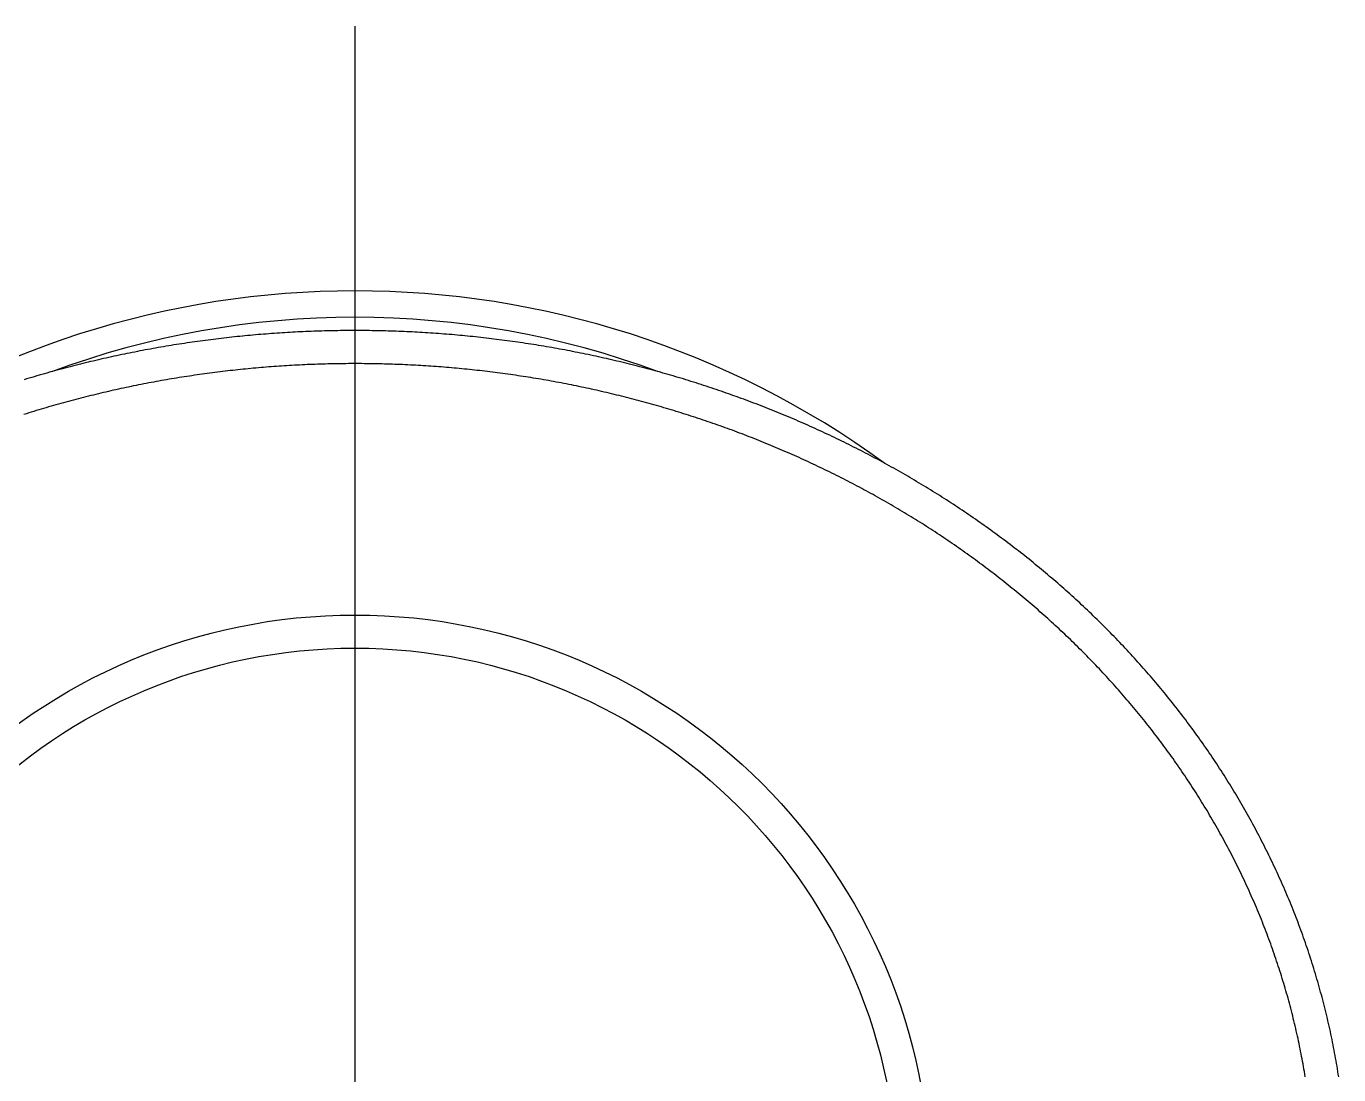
# Model space of a CAD drawing. Extents: x -10.3 to 59.2, y -18.9 to 32.6.
# Drawn here: x 47.17 to 57.09, y 24.68 to 32.6 of the extents above; entities that cross this region are included whole.
import ezdxf

# ---------------------------------------------------------------- set-up
doc = ezdxf.new("R2010")
doc.units = 0
doc.linetypes.add('CENTER', pattern=[50.8, 31.75, -6.35, 6.35, -6.35])
doc.layers.get('0').update_dxf_attribs({"linetype": 'CONTINUOUS'})
doc.layers.add('CENTER', color=1, linetype='CENTER')

msp = doc.modelspace()

# ---------------------------------------------------------------- linework, layer by layer
at = {"color": 7}
for points in [[(57.0923, 24.6598, 0), (57.0891, 24.68, 0), (57.0859, 24.7002, 0), (57.0826, 24.7204, 0), (57.0792, 24.7406, 0), (57.0758, 24.7607, 0), (57.0722, 24.7809, 0), (57.0687, 24.8011, 0), (57.065, 24.8212, 0), (57.0613, 24.8413, 0), (57.0575, 24.8614, 0), (57.0536, 24.8815, 0), (57.0496, 24.9016, 0), (57.0456, 24.9217, 0), (57.0415, 24.9418, 0), (57.0373, 24.9618, 0), (57.0331, 24.9818, 0), (57.0288, 25.0019, 0), (57.0244, 25.0219, 0), (57.0199, 25.0419, 0), (57.0154, 25.0618, 0), (57.0108, 25.0818, 0), (57.0062, 25.1017, 0), (57.0014, 25.1217, 0), (56.9966, 25.1416, 0), (56.9917, 25.1615, 0), (56.9868, 25.1814, 0), (56.9817, 25.2012, 0), (56.9767, 25.2211, 0), (56.9715, 25.2409, 0), (56.9663, 25.2607, 0), (56.961, 25.2805, 0), (56.9556, 25.3003, 0), (56.9501, 25.32, 0), (56.9446, 25.3398, 0), (56.939, 25.3595, 0), (56.9334, 25.3792, 0), (56.9277, 25.3989, 0), (56.9219, 25.4186, 0), (56.916, 25.4382, 0), (56.9101, 25.4578, 0), (56.9041, 25.4774, 0), (56.898, 25.497, 0), (56.8919, 25.5166, 0), (56.8857, 25.5361, 0), (56.8794, 25.5556, 0), (56.873, 25.5751, 0), (56.8666, 25.5946, 0), (56.8602, 25.614, 0), (56.8536, 25.6335, 0), (56.847, 25.6529, 0), (56.8403, 25.6723, 0), (56.8335, 25.6916, 0), (56.8267, 25.711, 0), (56.8198, 25.7303, 0), (56.8129, 25.7495, 0), (56.8059, 25.7688, 0), (56.7988, 25.788, 0), (56.7916, 25.8073, 0), (56.7844, 25.8264, 0), (56.7771, 25.8456, 0), (56.7697, 25.8647, 0), (56.7623, 25.8838, 0), (56.7548, 25.9029, 0), (56.7472, 25.922, 0), (56.7396, 25.941, 0), (56.7319, 25.96, 0), (56.7242, 25.979, 0), (56.7164, 25.9979, 0), (56.7085, 26.0168, 0), (56.7005, 26.0357, 0), (56.6925, 26.0546, 0), (56.6844, 26.0734, 0), (56.6763, 26.0922, 0), (56.6681, 26.111, 0), (56.6598, 26.1297, 0), (56.6515, 26.1485, 0), (56.6431, 26.1671, 0), (56.6346, 26.1858, 0), (56.6261, 26.2044, 0), (56.6175, 26.223, 0), (56.6089, 26.2416, 0), (56.6002, 26.2601, 0), (56.5914, 26.2786, 0), (56.5826, 26.2971, 0), (56.5737, 26.3155, 0), (56.5647, 26.3339, 0), (56.5557, 26.3523, 0), (56.5466, 26.3707, 0), (56.5375, 26.389, 0), (56.5283, 26.4072, 0), (56.519, 26.4255, 0), (56.5097, 26.4437, 0), (56.5003, 26.4619, 0), (56.4909, 26.48, 0), (56.4814, 26.4982, 0), (56.4719, 26.5162, 0), (56.4622, 26.5343, 0), (56.4526, 26.5523, 0), (56.4428, 26.5703, 0), (56.433, 26.5882, 0), (56.4232, 26.6061, 0), (56.4133, 26.624, 0), (56.4033, 26.6418, 0), (56.3933, 26.6596, 0), (56.3832, 26.6774, 0), (56.3731, 26.6951, 0), (56.3629, 26.7128, 0), (56.3526, 26.7305, 0), (56.3423, 26.7481, 0), (56.332, 26.7657, 0), (56.3216, 26.7833, 0), (56.3111, 26.8008, 0), (56.3006, 26.8182, 0), (56.29, 26.8357, 0), (56.2793, 26.8531, 0), (56.2686, 26.8704, 0), (56.2579, 26.8878, 0), (56.2471, 26.9051, 0), (56.2362, 26.9223, 0), (56.2253, 26.9395, 0), (56.2144, 26.9567, 0), (56.2033, 26.9738, 0), (56.1923, 26.9909, 0), (56.1811, 27.0079, 0), (56.17, 27.025, 0), (56.1587, 27.0419, 0), (56.1475, 27.0589, 0), (56.1361, 27.0757, 0), (56.1247, 27.0926, 0), (56.1133, 27.1094, 0), (56.1018, 27.1262, 0), (56.0903, 27.1429, 0), (56.0787, 27.1596, 0), (56.067, 27.1763, 0), (56.0553, 27.1929, 0), (56.0436, 27.2095, 0), (56.0318, 27.226, 0), (56.02, 27.2425, 0), (56.0081, 27.259, 0), (55.9961, 27.2754, 0), (55.9841, 27.2918, 0), (55.9721, 27.3081, 0), (55.96, 27.3244, 0), (55.9478, 27.3407, 0), (55.9356, 27.3569, 0), (55.9234, 27.373, 0), (55.9111, 27.3892, 0), (55.8988, 27.4053, 0), (55.8864, 27.4213, 0), (55.8739, 27.4374, 0), (55.8615, 27.4533, 0), (55.8489, 27.4693, 0), (55.8363, 27.4852, 0), (55.8237, 27.501, 0), (55.811, 27.5168, 0), (55.7983, 27.5326, 0), (55.7855, 27.5483, 0), (55.7727, 27.564, 0), (55.7598, 27.5797, 0), (55.7469, 27.5953, 0), (55.734, 27.6109, 0), (55.721, 27.6264, 0), (55.7079, 27.6419, 0), (55.6948, 27.6573, 0), (55.6817, 27.6727, 0), (55.6685, 27.6881, 0), (55.6552, 27.7034, 0), (55.6419, 27.7187, 0), (55.6286, 27.7339, 0), (55.6152, 27.7491, 0), (55.6018, 27.7643, 0), (55.5883, 27.7794, 0), (55.5748, 27.7945, 0), (55.5613, 27.8095, 0), (55.5477, 27.8245, 0), (55.534, 27.8395, 0), (55.5204, 27.8544, 0), (55.5066, 27.8692, 0), (55.4928, 27.8841, 0), (55.479, 27.8989, 0), (55.4652, 27.9136, 0), (55.4513, 27.9283, 0), (55.4373, 27.943, 0), (55.4233, 27.9576, 0), (55.4093, 27.9722, 0), (55.3952, 27.9867, 0), (55.3811, 28.0012, 0), (55.3669, 28.0156, 0), (55.3527, 28.03, 0), (55.3384, 28.0444, 0), (55.3242, 28.0587, 0), (55.3098, 28.073, 0), (55.2954, 28.0872, 0), (55.281, 28.1014, 0), (55.2666, 28.1156, 0), (55.2521, 28.1297, 0), (55.2375, 28.1438, 0), (55.223, 28.1578, 0), (55.2083, 28.1718, 0), (55.1937, 28.1857, 0), (55.179, 28.1996, 0), (55.1642, 28.2135, 0), (55.1494, 28.2273, 0), (55.1346, 28.2411, 0), (55.1198, 28.2548, 0), (55.1048, 28.2685, 0), (55.0899, 28.2821, 0), (55.0749, 28.2957, 0), (55.0599, 28.3093, 0), (55.0448, 28.3228, 0), (55.0297, 28.3362, 0), (55.0146, 28.3497, 0), (54.9994, 28.363, 0), (54.9842, 28.3764, 0), (54.969, 28.3897, 0), (54.9537, 28.4029, 0), (54.9384, 28.4161, 0), (54.923, 28.4293, 0), (54.9076, 28.4424, 0), (54.8922, 28.4555, 0), (54.8767, 28.4685, 0), (54.8612, 28.4815, 0), (54.8456, 28.4944, 0), (54.83, 28.5073, 0), (54.8144, 28.5202, 0), (54.7987, 28.533, 0), (54.7831, 28.5458, 0), (54.7673, 28.5585, 0), (54.7516, 28.5712, 0), (54.7358, 28.5838, 0), (54.7199, 28.5964, 0), (54.7041, 28.6089, 0), (54.6881, 28.6214, 0), (54.6722, 28.6339, 0), (54.6562, 28.6463, 0), (54.6402, 28.6587, 0), (54.6242, 28.671, 0), (54.6081, 28.6833, 0), (54.592, 28.6955, 0), (54.5758, 28.7077, 0), (54.5597, 28.7198, 0), (54.5434, 28.7319, 0), (54.5272, 28.744, 0), (54.5109, 28.756, 0), (54.4946, 28.768, 0), (54.4783, 28.7799, 0), (54.4619, 28.7918, 0), (54.4455, 28.8036, 0), (54.429, 28.8154, 0), (54.4126, 28.8271, 0), (54.396, 28.8388, 0), (54.3795, 28.8504, 0), (54.3629, 28.862, 0), (54.3463, 28.8736, 0), (54.3297, 28.8851, 0), (54.313, 28.8966, 0), (54.2964, 28.908, 0), (54.2796, 28.9194, 0), (54.2629, 28.9307, 0), (54.2461, 28.942, 0), (54.2293, 28.9532, 0), (54.2124, 28.9644, 0), (54.1956, 28.9755, 0), (54.1787, 28.9866, 0), (54.1617, 28.9977, 0), (54.1448, 29.0087, 0), (54.1278, 29.0196, 0), (54.1108, 29.0306, 0), (54.0937, 29.0414, 0), (54.0766, 29.0522, 0), (54.0595, 29.063, 0), (54.0424, 29.0737, 0), (54.0252, 29.0844, 0), (54.0081, 29.0951, 0), (53.9908, 29.1056, 0), (53.9736, 29.1162, 0), (53.9563, 29.1267, 0), (53.939, 29.1371, 0), (53.9217, 29.1475, 0), (53.9044, 29.1579, 0), (53.887, 29.1682, 0), (53.8696, 29.1785, 0), (53.8522, 29.1887, 0), (53.8347, 29.1989, 0), (53.8172, 29.209, 0), (53.7997, 29.2191, 0), (53.7822, 29.2291, 0), (53.7647, 29.2391, 0), (53.7471, 29.249, 0), (53.7295, 29.2589, 0), (53.7118, 29.2687, 0), (53.6942, 29.2785, 0), (53.6765, 29.2883, 0), (53.6588, 29.298, 0), (53.6411, 29.3077, 0), (53.6233, 29.3173, 0), (53.6056, 29.3268, 0), (53.5878, 29.3364, 0), (53.57, 29.3458, 0), (53.5521, 29.3552, 0), (53.5342, 29.3646, 0), (53.5164, 29.374, 0), (53.4985, 29.3832, 0), (53.4805, 29.3925, 0), (53.4626, 29.4017, 0), (53.4446, 29.4108, 0), (53.4266, 29.4199, 0), (53.4086, 29.4289, 0), (53.3905, 29.4379, 0), (53.3725, 29.4469, 0), (53.3544, 29.4558, 0), (53.3363, 29.4647, 0), (53.3181, 29.4735, 0), (53.3, 29.4822, 0), (53.2818, 29.491, 0), (53.2636, 29.4996, 0), (53.2454, 29.5083, 0), (53.2272, 29.5168, 0), (53.209, 29.5254, 0), (53.1907, 29.5338, 0), (53.1724, 29.5423, 0), (53.1541, 29.5507, 0), (53.1358, 29.559, 0), (53.1174, 29.5673, 0), (53.0991, 29.5756, 0), (53.0807, 29.5837, 0), (53.0623, 29.5919, 0), (53.0439, 29.6, 0), (53.0254, 29.6081, 0), (53.007, 29.6161, 0), (52.9885, 29.624, 0), (52.97, 29.6319, 0), (52.9515, 29.6398, 0), (52.933, 29.6476, 0), (52.9144, 29.6554, 0), (52.8959, 29.6631, 0), (52.8773, 29.6708, 0), (52.8587, 29.6785, 0), (52.8401, 29.686, 0), (52.8214, 29.6936, 0), (52.8028, 29.7011, 0), (52.7841, 29.7085, 0), (52.7654, 29.7159, 0), (52.7467, 29.7233, 0), (52.728, 29.7306, 0), (52.7093, 29.7378, 0), (52.6905, 29.7451, 0), (52.6717, 29.7522, 0), (52.6529, 29.7593, 0), (52.6341, 29.7664, 0), (52.6153, 29.7734, 0), (52.5965, 29.7804, 0), (52.5776, 29.7873, 0), (52.5587, 29.7942, 0), (52.5399, 29.8011, 0), (52.521, 29.8079, 0), (52.502, 29.8146, 0), (52.4831, 29.8213, 0), (52.4642, 29.828, 0), (52.4452, 29.8346, 0), (52.4262, 29.8411, 0), (52.4072, 29.8476, 0), (52.3882, 29.8541, 0), (52.3692, 29.8605, 0), (52.3501, 29.8669, 0), (52.3311, 29.8732, 0), (52.312, 29.8795, 0), (52.2929, 29.8857, 0), (52.2738, 29.8919, 0), (52.2547, 29.898, 0), (52.2356, 29.9041, 0), (52.2164, 29.9102, 0), (52.1973, 29.9162, 0), (52.1781, 29.9221, 0), (52.1589, 29.928, 0), (52.1397, 29.9339, 0), (52.1205, 29.9397, 0), (52.1013, 29.9455, 0), (52.0821, 29.9512, 0), (52.0628, 29.9569, 0), (52.0436, 29.9625, 0), (52.0243, 29.9681, 0), (52.005, 29.9736, 0), (51.9857, 29.9791, 0), (51.9664, 29.9845, 0), (51.947, 29.9899, 0), (51.9277, 29.9953, 0), (51.9083, 30.0006, 0), (51.889, 30.0058, 0), (51.8696, 30.011, 0), (51.8502, 30.0162, 0), (51.8308, 30.0213, 0), (51.8114, 30.0264, 0), (51.792, 30.0314, 0), (51.7725, 30.0364, 0), (51.7531, 30.0413, 0), (51.7336, 30.0462, 0), (51.7142, 30.051, 0), (51.6947, 30.0558, 0), (51.6752, 30.0605, 0), (51.6557, 30.0652, 0), (51.6362, 30.0699, 0), (51.6166, 30.0745, 0), (51.5971, 30.079, 0), (51.5776, 30.0835, 0), (51.558, 30.088, 0), (51.5384, 30.0924, 0), (51.5189, 30.0968, 0), (51.4993, 30.1011, 0), (51.4797, 30.1054, 0), (51.4601, 30.1096, 0), (51.4404, 30.1138, 0), (51.4208, 30.1179, 0), (51.4012, 30.122, 0), (51.3815, 30.1261, 0), (51.3619, 30.1301, 0), (51.3422, 30.134, 0), (51.3225, 30.1379, 0), (51.3028, 30.1418, 0), (51.2832, 30.1456, 0), (51.2635, 30.1494, 0), (51.2437, 30.1531, 0), (51.224, 30.1568, 0), (51.2043, 30.1604, 0), (51.1846, 30.164, 0), (51.1648, 30.1675, 0), (51.1451, 30.171, 0), (51.1253, 30.1744, 0), (51.1055, 30.1778, 0), (51.0858, 30.1812, 0), (51.066, 30.1845, 0), (51.0462, 30.1877, 0), (51.0264, 30.1909, 0), (51.0066, 30.1941, 0), (50.9868, 30.1972, 0), (50.9669, 30.2003, 0), (50.9471, 30.2033, 0), (50.9273, 30.2063, 0), (50.9074, 30.2092, 0), (50.8876, 30.2121, 0), (50.8677, 30.2149, 0), (50.8479, 30.2177, 0), (50.828, 30.2204, 0), (50.8081, 30.2231, 0), (50.7882, 30.2258, 0), (50.7683, 30.2284, 0), (50.7485, 30.231, 0), (50.7286, 30.2335, 0), (50.7086, 30.2359, 0), (50.6887, 30.2383, 0), (50.6688, 30.2407, 0), (50.6489, 30.243, 0), (50.629, 30.2453, 0), (50.609, 30.2476, 0), (50.5891, 30.2497, 0), (50.5692, 30.2519, 0), (50.5492, 30.254, 0), (50.5292, 30.256, 0), (50.5093, 30.258, 0), (50.4893, 30.26, 0), (50.4694, 30.2619, 0), (50.4494, 30.2637, 0), (50.4294, 30.2655, 0), (50.4094, 30.2673, 0), (50.3894, 30.269, 0), (50.3695, 30.2707, 0), (50.3495, 30.2723, 0), (50.3295, 30.2739, 0), (50.3095, 30.2754, 0), (50.2895, 30.2769, 0), (50.2695, 30.2784, 0), (50.2495, 30.2798, 0), (50.2294, 30.2811, 0), (50.2094, 30.2824, 0), (50.1894, 30.2837, 0), (50.1694, 30.2849, 0), (50.1494, 30.286, 0), (50.1293, 30.2872, 0), (50.1093, 30.2882, 0), (50.0893, 30.2893, 0), (50.0692, 30.2902, 0), (50.0492, 30.2912, 0), (50.0292, 30.292, 0), (50.0091, 30.2929, 0), (49.9891, 30.2937, 0), (49.969, 30.2944, 0), (49.949, 30.2951, 0), (49.9289, 30.2958, 0), (49.9089, 30.2964, 0), (49.8888, 30.2969, 0), (49.8688, 30.2974, 0), (49.8487, 30.2979, 0), (49.8287, 30.2983, 0), (49.8086, 30.2987, 0), (49.7886, 30.299, 0), (49.7685, 30.2993, 0), (49.7484, 30.2995, 0), (49.7284, 30.2997, 0), (49.7083, 30.2999, 0), (49.6883, 30.2999, 0), (49.6682, 30.3, 0), (49.6481, 30.3, 0), (49.6281, 30.2999, 0), (49.608, 30.2999, 0), (49.588, 30.2997, 0), (49.5679, 30.2995, 0), (49.5478, 30.2993, 0), (49.5278, 30.299, 0), (49.5077, 30.2987, 0), (49.4877, 30.2983, 0), (49.4676, 30.2979, 0), (49.4476, 30.2974, 0), (49.4275, 30.2969, 0), (49.4075, 30.2964, 0), (49.3874, 30.2958, 0), (49.3674, 30.2951, 0), (49.3473, 30.2944, 0), (49.3273, 30.2937, 0), (49.3072, 30.2929, 0), (49.2872, 30.292, 0), (49.2671, 30.2912, 0), (49.2471, 30.2902, 0), (49.2271, 30.2893, 0), (49.207, 30.2882, 0), (49.187, 30.2872, 0), (49.167, 30.286, 0), (49.147, 30.2849, 0), (49.1269, 30.2837, 0), (49.1069, 30.2824, 0), (49.0869, 30.2811, 0), (49.0669, 30.2798, 0), (49.0469, 30.2784, 0), (49.0269, 30.2769, 0), (49.0069, 30.2754, 0), (48.9869, 30.2739, 0), (48.9669, 30.2723, 0), (48.9469, 30.2707, 0), (48.9269, 30.269, 0), (48.9069, 30.2673, 0), (48.8869, 30.2655, 0), (48.867, 30.2637, 0), (48.847, 30.2619, 0), (48.827, 30.26, 0), (48.807, 30.258, 0), (48.7871, 30.256, 0), (48.7671, 30.254, 0), (48.7472, 30.2519, 0), (48.7272, 30.2497, 0), (48.7073, 30.2475, 0), (48.6874, 30.2453, 0), (48.6674, 30.243, 0), (48.6475, 30.2407, 0), (48.6276, 30.2383, 0), (48.6077, 30.2359, 0), (48.5878, 30.2335, 0), (48.5679, 30.231, 0), (48.548, 30.2284, 0), (48.5281, 30.2258, 0), (48.5082, 30.2231, 0), (48.4883, 30.2204, 0), (48.4685, 30.2177, 0), (48.4486, 30.2149, 0), (48.4288, 30.2121, 0), (48.4089, 30.2092, 0), (48.3891, 30.2063, 0), (48.3692, 30.2033, 0), (48.3494, 30.2003, 0), (48.3296, 30.1972, 0), (48.3098, 30.1941, 0), (48.29, 30.1909, 0), (48.2702, 30.1877, 0), (48.2504, 30.1845, 0), (48.2306, 30.1812, 0), (48.2108, 30.1778, 0), (48.191, 30.1744, 0), (48.1713, 30.171, 0), (48.1515, 30.1675, 0), (48.1318, 30.164, 0), (48.112, 30.1604, 0), (48.0923, 30.1568, 0), (48.0726, 30.1531, 0), (48.0529, 30.1494, 0), (48.0332, 30.1456, 0), (48.0135, 30.1418, 0), (47.9938, 30.1379, 0), (47.9741, 30.134, 0), (47.9545, 30.1301, 0), (47.9348, 30.1261, 0), (47.9152, 30.122, 0), (47.8955, 30.1179, 0), (47.8759, 30.1138, 0), (47.8563, 30.1096, 0), (47.8367, 30.1054, 0), (47.8171, 30.1011, 0), (47.7975, 30.0968, 0), (47.7779, 30.0924, 0), (47.7583, 30.088, 0), (47.7388, 30.0835, 0), (47.7192, 30.079, 0), (47.6997, 30.0745, 0), (47.6802, 30.0699, 0), (47.6607, 30.0652, 0), (47.6412, 30.0605, 0), (47.6217, 30.0558, 0), (47.6022, 30.051, 0), (47.5827, 30.0462, 0), (47.5633, 30.0413, 0), (47.5438, 30.0364, 0), (47.5244, 30.0314, 0), (47.5049, 30.0264, 0), (47.4855, 30.0213, 0), (47.4661, 30.0162, 0), (47.4467, 30.011, 0), (47.4274, 30.0058, 0), (47.408, 30.0006, 0), (47.3886, 29.9953, 0), (47.3693, 29.9899, 0), (47.35, 29.9845, 0), (47.3307, 29.9791, 0), (47.3114, 29.9736, 0), (47.2921, 29.9681, 0), (47.2728, 29.9625, 0), (47.2535, 29.9569, 0), (47.2343, 29.9512, 0), (47.215, 29.9455, 0), (47.1958, 29.9397, 0), (47.1766, 29.9339, 0), (47.1574, 29.928, 0)], [(56.8391, 24.6604, 0), (56.8359, 24.6797, 0), (56.8327, 24.699, 0), (56.8294, 24.7183, 0), (56.826, 24.7375, 0), (56.8226, 24.7568, 0), (56.8191, 24.7761, 0), (56.8155, 24.7953, 0), (56.8119, 24.8145, 0), (56.8082, 24.8338, 0), (56.8044, 24.853, 0), (56.8006, 24.8722, 0), (56.7966, 24.8913, 0), (56.7927, 24.9105, 0), (56.7886, 24.9297, 0), (56.7845, 24.9488, 0), (56.7803, 24.968, 0), (56.776, 24.9871, 0), (56.7717, 25.0062, 0), (56.7673, 25.0253, 0), (56.7628, 25.0444, 0), (56.7583, 25.0634, 0), (56.7537, 25.0825, 0), (56.749, 25.1015, 0), (56.7443, 25.1205, 0), (56.7395, 25.1395, 0), (56.7346, 25.1585, 0), (56.7297, 25.1775, 0), (56.7247, 25.1964, 0), (56.7196, 25.2154, 0), (56.7145, 25.2343, 0), (56.7092, 25.2532, 0), (56.704, 25.2721, 0), (56.6986, 25.291, 0), (56.6932, 25.3098, 0), (56.6877, 25.3286, 0), (56.6822, 25.3475, 0), (56.6766, 25.3663, 0), (56.6709, 25.385, 0), (56.6652, 25.4038, 0), (56.6594, 25.4225, 0), (56.6535, 25.4413, 0), (56.6475, 25.46, 0), (56.6415, 25.4786, 0), (56.6355, 25.4973, 0), (56.6293, 25.5159, 0), (56.6231, 25.5346, 0), (56.6169, 25.5532, 0), (56.6105, 25.5717, 0), (56.6041, 25.5903, 0), (56.5977, 25.6088, 0), (56.5911, 25.6273, 0), (56.5845, 25.6458, 0), (56.5779, 25.6643, 0), (56.5711, 25.6827, 0), (56.5643, 25.7012, 0), (56.5575, 25.7196, 0), (56.5506, 25.7379, 0), (56.5436, 25.7563, 0), (56.5365, 25.7746, 0), (56.5294, 25.7929, 0), (56.5222, 25.8112, 0), (56.515, 25.8294, 0), (56.5077, 25.8477, 0), (56.5003, 25.8659, 0), (56.4929, 25.884, 0), (56.4854, 25.9022, 0), (56.4779, 25.9203, 0), (56.4702, 25.9384, 0), (56.4626, 25.9565, 0), (56.4548, 25.9745, 0), (56.447, 25.9925, 0), (56.4392, 26.0105, 0), (56.4312, 26.0285, 0), (56.4233, 26.0464, 0), (56.4152, 26.0643, 0), (56.4071, 26.0822, 0), (56.3989, 26.1001, 0), (56.3907, 26.1179, 0), (56.3824, 26.1357, 0), (56.3741, 26.1534, 0), (56.3657, 26.1712, 0), (56.3572, 26.1889, 0), (56.3487, 26.2066, 0), (56.3401, 26.2242, 0), (56.3314, 26.2418, 0), (56.3227, 26.2594, 0), (56.314, 26.277, 0), (56.3052, 26.2945, 0), (56.2963, 26.312, 0), (56.2873, 26.3295, 0), (56.2784, 26.3469, 0), (56.2693, 26.3643, 0), (56.2602, 26.3817, 0), (56.251, 26.399, 0), (56.2418, 26.4164, 0), (56.2325, 26.4336, 0), (56.2232, 26.4509, 0), (56.2138, 26.4681, 0), (56.2044, 26.4853, 0), (56.1948, 26.5024, 0), (56.1853, 26.5195, 0), (56.1757, 26.5366, 0), (56.166, 26.5537, 0), (56.1563, 26.5707, 0), (56.1465, 26.5877, 0), (56.1367, 26.6046, 0), (56.1268, 26.6215, 0), (56.1168, 26.6384, 0), (56.1068, 26.6553, 0), (56.0968, 26.6721, 0), (56.0867, 26.6888, 0), (56.0765, 26.7056, 0), (56.0663, 26.7223, 0), (56.056, 26.739, 0), (56.0457, 26.7556, 0), (56.0353, 26.7722, 0), (56.0249, 26.7887, 0), (56.0144, 26.8053, 0), (56.0039, 26.8218, 0), (55.9933, 26.8382, 0), (55.9827, 26.8546, 0), (55.972, 26.871, 0), (55.9612, 26.8873, 0), (55.9505, 26.9036, 0), (55.9396, 26.9199, 0), (55.9287, 26.9361, 0), (55.9178, 26.9523, 0), (55.9068, 26.9685, 0), (55.8958, 26.9846, 0), (55.8847, 27.0007, 0), (55.8735, 27.0167, 0), (55.8624, 27.0327, 0), (55.8511, 27.0487, 0), (55.8398, 27.0646, 0), (55.8285, 27.0805, 0), (55.8171, 27.0964, 0), (55.8057, 27.1122, 0), (55.7942, 27.128, 0), (55.7827, 27.1437, 0), (55.7711, 27.1594, 0), (55.7595, 27.1751, 0), (55.7478, 27.1907, 0), (55.7361, 27.2063, 0), (55.7243, 27.2219, 0), (55.7125, 27.2374, 0), (55.7006, 27.2529, 0), (55.6887, 27.2683, 0), (55.6767, 27.2837, 0), (55.6647, 27.2991, 0), (55.6527, 27.3144, 0), (55.6406, 27.3297, 0), (55.6284, 27.3449, 0), (55.6162, 27.3602, 0), (55.604, 27.3753, 0), (55.5917, 27.3905, 0), (55.5793, 27.4056, 0), (55.567, 27.4206, 0), (55.5545, 27.4356, 0), (55.5421, 27.4506, 0), (55.5296, 27.4656, 0), (55.517, 27.4805, 0), (55.5044, 27.4953, 0), (55.4917, 27.5102, 0), (55.479, 27.5249, 0), (55.4663, 27.5397, 0), (55.4535, 27.5544, 0), (55.4407, 27.5691, 0), (55.4278, 27.5837, 0), (55.4149, 27.5983, 0), (55.4019, 27.6129, 0), (55.3889, 27.6274, 0), (55.3759, 27.6418, 0), (55.3628, 27.6563, 0), (55.3496, 27.6707, 0), (55.3364, 27.685, 0), (55.3232, 27.6994, 0), (55.3099, 27.7136, 0), (55.2966, 27.7279, 0), (55.2833, 27.7421, 0), (55.2699, 27.7562, 0), (55.2565, 27.7704, 0), (55.243, 27.7844, 0), (55.2295, 27.7985, 0), (55.2159, 27.8125, 0), (55.2023, 27.8264, 0), (55.1886, 27.8404, 0), (55.1749, 27.8542, 0), (55.1612, 27.8681, 0), (55.1474, 27.8819, 0), (55.1336, 27.8957, 0), (55.1198, 27.9094, 0), (55.1059, 27.9231, 0), (55.0919, 27.9367, 0), (55.078, 27.9503, 0), (55.064, 27.9639, 0), (55.0499, 27.9774, 0), (55.0358, 27.9909, 0), (55.0217, 28.0043, 0), (55.0075, 28.0177, 0), (54.9933, 28.0311, 0), (54.979, 28.0444, 0), (54.9647, 28.0576, 0), (54.9504, 28.0709, 0), (54.936, 28.0841, 0), (54.9216, 28.0972, 0), (54.9072, 28.1103, 0), (54.8927, 28.1234, 0), (54.8782, 28.1364, 0), (54.8636, 28.1494, 0), (54.849, 28.1624, 0), (54.8344, 28.1753, 0), (54.8197, 28.1881, 0), (54.805, 28.201, 0), (54.7902, 28.2138, 0), (54.7754, 28.2265, 0), (54.7606, 28.2392, 0), (54.7458, 28.2519, 0), (54.7309, 28.2645, 0), (54.7159, 28.277, 0), (54.701, 28.2896, 0), (54.6859, 28.3021, 0), (54.6709, 28.3145, 0), (54.6558, 28.3269, 0), (54.6407, 28.3393, 0), (54.6256, 28.3516, 0), (54.6104, 28.3639, 0), (54.5952, 28.3761, 0), (54.5799, 28.3883, 0), (54.5646, 28.4005, 0), (54.5493, 28.4126, 0), (54.5339, 28.4247, 0), (54.5186, 28.4367, 0), (54.5031, 28.4487, 0), (54.4877, 28.4606, 0), (54.4722, 28.4725, 0), (54.4567, 28.4844, 0), (54.4411, 28.4962, 0), (54.4255, 28.5079, 0), (54.4099, 28.5197, 0), (54.3942, 28.5314, 0), (54.3785, 28.543, 0), (54.3628, 28.5546, 0), (54.347, 28.5662, 0), (54.3313, 28.5777, 0), (54.3154, 28.5891, 0), (54.2996, 28.6006, 0), (54.2837, 28.6119, 0), (54.2678, 28.6233, 0), (54.2518, 28.6346, 0), (54.2358, 28.6458, 0), (54.2198, 28.657, 0), (54.2038, 28.6682, 0), (54.1877, 28.6793, 0), (54.1716, 28.6904, 0), (54.1555, 28.7015, 0), (54.1393, 28.7124, 0), (54.1231, 28.7234, 0), (54.1069, 28.7343, 0), (54.0907, 28.7452, 0), (54.0744, 28.756, 0), (54.0581, 28.7667, 0), (54.0417, 28.7775, 0), (54.0254, 28.7881, 0), (54.009, 28.7988, 0), (53.9925, 28.8094, 0), (53.9761, 28.8199, 0), (53.9596, 28.8304, 0), (53.9431, 28.8409, 0), (53.9266, 28.8513, 0), (53.91, 28.8617, 0), (53.8934, 28.872, 0), (53.8768, 28.8823, 0), (53.8601, 28.8925, 0), (53.8435, 28.9027, 0), (53.8268, 28.9129, 0), (53.81, 28.923, 0), (53.7933, 28.9331, 0), (53.7765, 28.9431, 0), (53.7597, 28.953, 0), (53.7429, 28.963, 0), (53.726, 28.9729, 0), (53.7091, 28.9827, 0), (53.6922, 28.9925, 0), (53.6753, 29.0022, 0), (53.6583, 29.0119, 0), (53.6413, 29.0216, 0), (53.6243, 29.0312, 0), (53.6073, 29.0408, 0), (53.5902, 29.0503, 0), (53.5732, 29.0598, 0), (53.556, 29.0692, 0), (53.5389, 29.0786, 0), (53.5218, 29.088, 0), (53.5046, 29.0973, 0), (53.4874, 29.1065, 0), (53.4702, 29.1157, 0), (53.4529, 29.1249, 0), (53.4356, 29.134, 0), (53.4184, 29.1431, 0), (53.401, 29.1521, 0), (53.3837, 29.1611, 0), (53.3663, 29.1701, 0), (53.349, 29.179, 0), (53.3316, 29.1878, 0), (53.3141, 29.1966, 0), (53.2967, 29.2054, 0), (53.2792, 29.2141, 0), (53.2617, 29.2228, 0), (53.2442, 29.2314, 0), (53.2267, 29.24, 0), (53.2091, 29.2485, 0), (53.1916, 29.257, 0), (53.174, 29.2654, 0), (53.1564, 29.2738, 0), (53.1387, 29.2822, 0), (53.1211, 29.2905, 0), (53.1034, 29.2987, 0), (53.0857, 29.307, 0), (53.068, 29.3151, 0), (53.0503, 29.3233, 0), (53.0325, 29.3313, 0), (53.0147, 29.3394, 0), (52.997, 29.3474, 0), (52.9792, 29.3553, 0), (52.9613, 29.3632, 0), (52.9435, 29.371, 0), (52.9256, 29.3788, 0), (52.9077, 29.3866, 0), (52.8898, 29.3943, 0), (52.8719, 29.402, 0), (52.854, 29.4096, 0), (52.836, 29.4172, 0), (52.8181, 29.4247, 0), (52.8001, 29.4322, 0), (52.7821, 29.4397, 0), (52.7641, 29.4471, 0), (52.746, 29.4544, 0), (52.728, 29.4617, 0), (52.7099, 29.469, 0), (52.6918, 29.4762, 0), (52.6737, 29.4834, 0), (52.6555, 29.4905, 0), (52.6374, 29.4976, 0), (52.6192, 29.5046, 0), (52.6011, 29.5116, 0), (52.5829, 29.5185, 0), (52.5646, 29.5254, 0), (52.5464, 29.5323, 0), (52.5282, 29.5391, 0), (52.5099, 29.5459, 0), (52.4916, 29.5526, 0), (52.4733, 29.5593, 0), (52.455, 29.5659, 0), (52.4367, 29.5725, 0), (52.4184, 29.579, 0), (52.4, 29.5855, 0), (52.3816, 29.592, 0), (52.3633, 29.5984, 0), (52.3448, 29.6047, 0), (52.3264, 29.611, 0), (52.308, 29.6173, 0), (52.2896, 29.6235, 0), (52.2711, 29.6297, 0), (52.2526, 29.6358, 0), (52.2341, 29.6419, 0), (52.2156, 29.648, 0), (52.1971, 29.654, 0), (52.1786, 29.6599, 0), (52.16, 29.6658, 0), (52.1414, 29.6717, 0), (52.1229, 29.6775, 0), (52.1043, 29.6833, 0), (52.0857, 29.689, 0), (52.0671, 29.6947, 0), (52.0484, 29.7003, 0), (52.0298, 29.7059, 0), (52.0111, 29.7115, 0), (51.9924, 29.717, 0), (51.9738, 29.7224, 0), (51.9551, 29.7278, 0), (51.9363, 29.7332, 0), (51.9176, 29.7385, 0), (51.8989, 29.7438, 0), (51.8801, 29.749, 0), (51.8614, 29.7542, 0), (51.8426, 29.7594, 0), (51.8238, 29.7645, 0), (51.805, 29.7695, 0), (51.7862, 29.7745, 0), (51.7674, 29.7795, 0), (51.7485, 29.7844, 0), (51.7297, 29.7893, 0), (51.7108, 29.7941, 0), (51.692, 29.7989, 0), (51.6731, 29.8036, 0), (51.6542, 29.8083, 0), (51.6353, 29.8129, 0), (51.6164, 29.8175, 0), (51.5975, 29.8221, 0), (51.5785, 29.8266, 0), (51.5596, 29.8311, 0), (51.5406, 29.8355, 0), (51.5216, 29.8399, 0), (51.5027, 29.8442, 0), (51.4837, 29.8485, 0), (51.4647, 29.8527, 0), (51.4457, 29.8569, 0), (51.4267, 29.8611, 0), (51.4076, 29.8652, 0), (51.3886, 29.8692, 0), (51.3695, 29.8733, 0), (51.3505, 29.8772, 0), (51.3314, 29.8812, 0), (51.3123, 29.885, 0), (51.2932, 29.8889, 0), (51.2742, 29.8927, 0), (51.255, 29.8964, 0), (51.2359, 29.9001, 0), (51.2168, 29.9038, 0), (51.1977, 29.9074, 0), (51.1785, 29.9109, 0), (51.1594, 29.9144, 0), (51.1402, 29.9179, 0), (51.1211, 29.9214, 0), (51.1019, 29.9247, 0), (51.0827, 29.9281, 0), (51.0635, 29.9314, 0), (51.0443, 29.9346, 0), (51.0251, 29.9378, 0), (51.0059, 29.941, 0), (50.9867, 29.9441, 0), (50.9675, 29.9472, 0), (50.9482, 29.9502, 0), (50.929, 29.9532, 0), (50.9097, 29.9561, 0), (50.8905, 29.959, 0), (50.8712, 29.9618, 0), (50.8519, 29.9646, 0), (50.8327, 29.9674, 0), (50.8134, 29.9701, 0), (50.7941, 29.9728, 0), (50.7748, 29.9754, 0), (50.7555, 29.9779, 0), (50.7362, 29.9805, 0), (50.7169, 29.983, 0), (50.6976, 29.9854, 0), (50.6782, 29.9878, 0), (50.6589, 29.9901, 0), (50.6396, 29.9924, 0), (50.6202, 29.9947, 0), (50.6009, 29.9969, 0), (50.5815, 29.9991, 0), (50.5621, 30.0012, 0), (50.5428, 30.0033, 0), (50.5234, 30.0053, 0), (50.504, 30.0073, 0), (50.4847, 30.0092, 0), (50.4653, 30.0111, 0), (50.4459, 30.013, 0), (50.4265, 30.0148, 0), (50.4071, 30.0165, 0), (50.3877, 30.0183, 0), (50.3683, 30.0199, 0), (50.3489, 30.0215, 0), (50.3295, 30.0231, 0), (50.3101, 30.0247, 0), (50.2906, 30.0262, 0), (50.2712, 30.0276, 0), (50.2518, 30.029, 0), (50.2324, 30.0304, 0), (50.2129, 30.0317, 0), (50.1935, 30.0329, 0), (50.174, 30.0341, 0), (50.1546, 30.0353, 0), (50.1352, 30.0364, 0), (50.1157, 30.0375, 0), (50.0963, 30.0386, 0), (50.0768, 30.0396, 0), (50.0574, 30.0405, 0), (50.0379, 30.0414, 0), (50.0184, 30.0423, 0), (49.999, 30.0431, 0), (49.9795, 30.0439, 0), (49.96, 30.0446, 0), (49.9406, 30.0453, 0), (49.9211, 30.0459, 0), (49.9016, 30.0465, 0), (49.8822, 30.047, 0), (49.8627, 30.0475, 0), (49.8432, 30.048, 0), (49.8237, 30.0484, 0), (49.8043, 30.0487, 0), (49.7848, 30.049, 0), (49.7653, 30.0493, 0), (49.7458, 30.0495, 0), (49.7263, 30.0497, 0), (49.7069, 30.0499, 0), (49.6874, 30.0499, 0), (49.6679, 30.05, 0), (49.6484, 30.05, 0), (49.629, 30.0499, 0), (49.6095, 30.0499, 0), (49.59, 30.0497, 0), (49.5705, 30.0495, 0), (49.551, 30.0493, 0), (49.5316, 30.049, 0), (49.5121, 30.0487, 0), (49.4926, 30.0484, 0), (49.4731, 30.048, 0), (49.4537, 30.0475, 0), (49.4342, 30.047, 0), (49.4147, 30.0465, 0), (49.3952, 30.0459, 0), (49.3758, 30.0453, 0), (49.3563, 30.0446, 0), (49.3368, 30.0439, 0), (49.3174, 30.0431, 0), (49.2979, 30.0423, 0), (49.2784, 30.0414, 0), (49.259, 30.0405, 0), (49.2395, 30.0396, 0), (49.2201, 30.0386, 0), (49.2006, 30.0375, 0), (49.1812, 30.0364, 0), (49.1617, 30.0353, 0), (49.1423, 30.0341, 0), (49.1229, 30.0329, 0), (49.1034, 30.0317, 0), (49.084, 30.0304, 0), (49.0646, 30.029, 0), (49.0451, 30.0276, 0), (49.0257, 30.0262, 0), (49.0063, 30.0247, 0), (48.9869, 30.0231, 0), (48.9675, 30.0215, 0), (48.948, 30.0199, 0), (48.9286, 30.0183, 0), (48.9092, 30.0165, 0), (48.8898, 30.0148, 0), (48.8704, 30.013, 0), (48.8511, 30.0111, 0), (48.8317, 30.0092, 0), (48.8123, 30.0073, 0), (48.7929, 30.0053, 0), (48.7736, 30.0033, 0), (48.7542, 30.0012, 0), (48.7348, 29.9991, 0), (48.7155, 29.9969, 0), (48.6961, 29.9947, 0), (48.6768, 29.9924, 0), (48.6574, 29.9901, 0), (48.6381, 29.9878, 0), (48.6188, 29.9854, 0), (48.5995, 29.983, 0), (48.5802, 29.9805, 0), (48.5608, 29.9779, 0), (48.5415, 29.9754, 0), (48.5222, 29.9728, 0), (48.503, 29.9701, 0), (48.4837, 29.9674, 0), (48.4644, 29.9646, 0), (48.4451, 29.9618, 0), (48.4259, 29.959, 0), (48.4066, 29.9561, 0), (48.3874, 29.9532, 0), (48.3681, 29.9502, 0), (48.3489, 29.9472, 0), (48.3296, 29.9441, 0), (48.3104, 29.941, 0), (48.2912, 29.9378, 0), (48.272, 29.9346, 0), (48.2528, 29.9314, 0), (48.2336, 29.9281, 0), (48.2144, 29.9247, 0), (48.1953, 29.9214, 0), (48.1761, 29.9179, 0), (48.1569, 29.9145, 0), (48.1378, 29.9109, 0), (48.1187, 29.9074, 0), (48.0995, 29.9038, 0), (48.0804, 29.9001, 0), (48.0613, 29.8964, 0), (48.0422, 29.8927, 0), (48.0231, 29.8889, 0), (48.004, 29.885, 0), (47.9849, 29.8812, 0), (47.9659, 29.8772, 0), (47.9468, 29.8733, 0), (47.9278, 29.8692, 0), (47.9087, 29.8652, 0), (47.8897, 29.8611, 0), (47.8707, 29.8569, 0), (47.8517, 29.8527, 0), (47.8327, 29.8485, 0), (47.8137, 29.8442, 0), (47.7947, 29.8399, 0), (47.7757, 29.8355, 0), (47.7568, 29.8311, 0), (47.7378, 29.8266, 0), (47.7189, 29.8221, 0), (47.7, 29.8175, 0), (47.681, 29.8129, 0), (47.6621, 29.8083, 0), (47.6432, 29.8036, 0), (47.6244, 29.7989, 0), (47.6055, 29.7941, 0), (47.5866, 29.7893, 0), (47.5678, 29.7844, 0), (47.549, 29.7795, 0), (47.5301, 29.7745, 0), (47.5113, 29.7695, 0), (47.4925, 29.7645, 0), (47.4737, 29.7594, 0), (47.455, 29.7542, 0), (47.4362, 29.749, 0), (47.4175, 29.7438, 0), (47.3987, 29.7385, 0), (47.38, 29.7332, 0), (47.3613, 29.7278, 0), (47.3426, 29.7224, 0), (47.3239, 29.717, 0), (47.3052, 29.7115, 0), (47.2866, 29.7059, 0), (47.2679, 29.7003, 0), (47.2493, 29.6947, 0), (47.2307, 29.689, 0), (47.2121, 29.6833, 0), (47.1935, 29.6775, 0), (47.1749, 29.6717, 0), (47.1563, 29.6658, 0)]]:
    msp.add_polyline3d(points, dxfattribs=at)
at = {"color": 7, "linetype": 'CONTINUOUS'}
for radius in [4.35, 4.1]:
    msp.add_circle((49.65817, 23.8), radius, dxfattribs=at)
for radius, start, end in [(6.8, 53.9274305, 126.0725695), (6.6, 69.6589601, 110.3410399)]:
    msp.add_arc((49.65817, 23.8), radius, start, end, dxfattribs=at)
at = {"layer": 'CENTER', "color": 1, "linetype": 'CENTER'}
msp.add_line((49.65817, 32.6), (49.65817, -2), dxfattribs=at)

doc.saveas('drawing.dxf')
